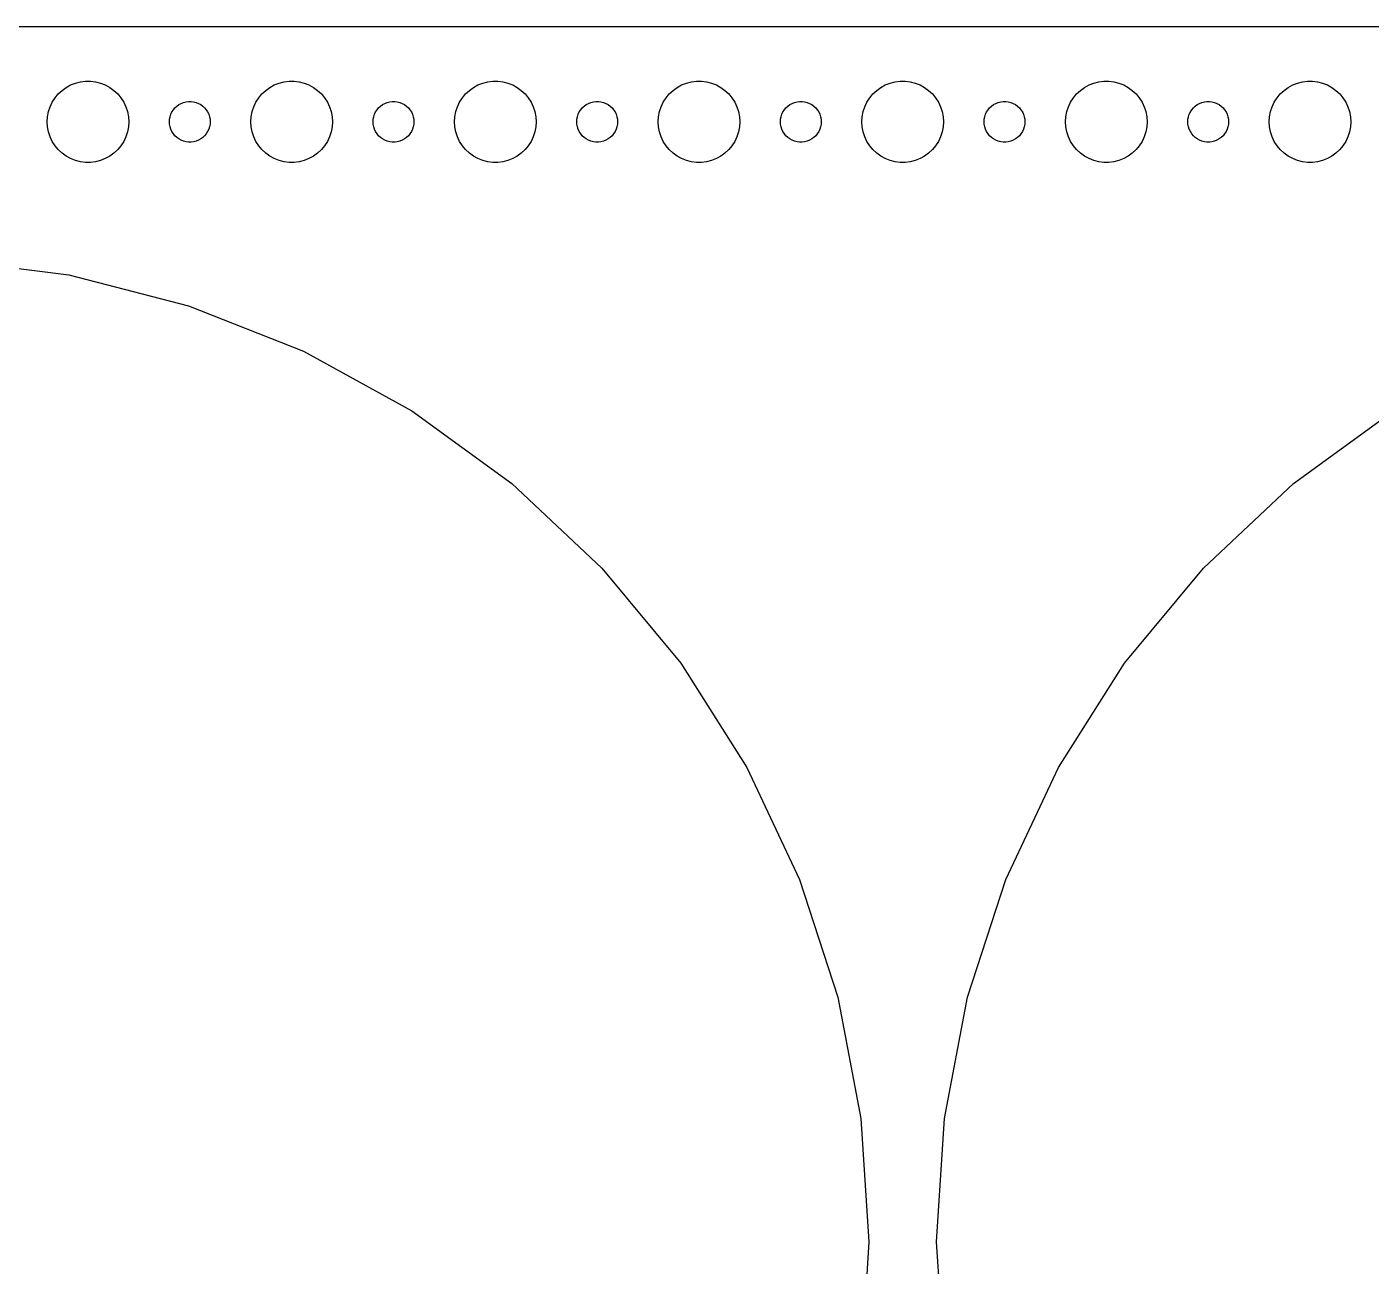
# Model space of a CAD drawing. Header units: metres. Extents: x -382 to 382, y -89 to 89.
# Drawn here: x -289.5 to -190.5, y -1.8 to 89.5 of the extents above; entities that cross this region are included whole.
import ezdxf

# ---------------------------------------------------------------- set-up
doc = ezdxf.new("R2010")
doc.units = ezdxf.units.M

msp = doc.modelspace()

# ---------------------------------------------------------------- linework, layer by layer
for p, q in [((377.314, 89.4901), (-377.314, 89.4901)), ((-286.607, 85.033), (-286.277, 85.2145)), ((-286.277, 85.2145), (-285.927, 85.3532)), ((-285.927, 85.3532), (-285.562, 85.4469)), ((-285.562, 85.4469), (-285.188, 85.4941)), ((-285.188, 85.4941), (-284.812, 85.4941)), ((-284.812, 85.4941), (-284.438, 85.4469)), ((-284.438, 85.4469), (-284.073, 85.3532)), ((-284.073, 85.3532), (-283.723, 85.2145)), ((-283.723, 85.2145), (-283.393, 85.033)), ((-271.607, 85.033), (-271.277, 85.2145)), ((-271.277, 85.2145), (-270.927, 85.3532)), ((-270.927, 85.3532), (-270.562, 85.4469)), ((-270.562, 85.4469), (-270.188, 85.4941)), ((-270.188, 85.4941), (-269.812, 85.4941)), ((-269.812, 85.4941), (-269.438, 85.4469)), ((-269.438, 85.4469), (-269.073, 85.3532)), ((-269.073, 85.3532), (-268.723, 85.2145)), ((-268.723, 85.2145), (-268.393, 85.033)), ((-256.607, 85.033), (-256.277, 85.2145)), ((-256.277, 85.2145), (-255.927, 85.3532)), ((-255.927, 85.3532), (-255.562, 85.4469)), ((-255.562, 85.4469), (-255.188, 85.4941)), ((-255.188, 85.4941), (-254.812, 85.4941)), ((-254.812, 85.4941), (-254.438, 85.4469)), ((-254.438, 85.4469), (-254.073, 85.3532)), ((-254.073, 85.3532), (-253.723, 85.2145)), ((-253.723, 85.2145), (-253.393, 85.033)), ((-241.607, 85.033), (-241.277, 85.2145)), ((-241.277, 85.2145), (-240.927, 85.3532)), ((-240.927, 85.3532), (-240.562, 85.4469)), ((-240.562, 85.4469), (-240.188, 85.4941)), ((-240.188, 85.4941), (-239.812, 85.4941)), ((-239.812, 85.4941), (-239.438, 85.4469)), ((-239.438, 85.4469), (-239.073, 85.3532)), ((-239.073, 85.3532), (-238.723, 85.2145)), ((-238.723, 85.2145), (-238.393, 85.033)), ((-226.607, 85.033), (-226.277, 85.2145)), ((-226.277, 85.2145), (-225.927, 85.3532)), ((-225.927, 85.3532), (-225.562, 85.4469)), ((-225.562, 85.4469), (-225.188, 85.4941)), ((-225.188, 85.4941), (-224.812, 85.4941)), ((-224.812, 85.4941), (-224.438, 85.4469)), ((-224.438, 85.4469), (-224.073, 85.3532)), ((-224.073, 85.3532), (-223.723, 85.2145)), ((-223.723, 85.2145), (-223.393, 85.033)), ((-211.607, 85.033), (-211.277, 85.2145)), ((-211.277, 85.2145), (-210.927, 85.3532)), ((-210.927, 85.3532), (-210.562, 85.4469)), ((-210.562, 85.4469), (-210.188, 85.4941)), ((-210.188, 85.4941), (-209.812, 85.4941)), ((-209.812, 85.4941), (-209.438, 85.4469)), ((-209.438, 85.4469), (-209.073, 85.3532)), ((-209.073, 85.3532), (-208.723, 85.2145)), ((-208.723, 85.2145), (-208.393, 85.033)), ((-196.607, 85.033), (-196.277, 85.2145)), ((-196.277, 85.2145), (-195.927, 85.3532)), ((-195.927, 85.3532), (-195.562, 85.4469)), ((-195.562, 85.4469), (-195.188, 85.4941)), ((-195.188, 85.4941), (-194.812, 85.4941)), ((-194.812, 85.4941), (-194.438, 85.4469)), ((-194.438, 85.4469), (-194.073, 85.3532)), ((-194.073, 85.3532), (-193.723, 85.2145)), ((-193.723, 85.2145), (-193.393, 85.033)), ((-287.629, 83.9453), (-287.427, 84.2634)), ((-287.427, 84.2634), (-287.187, 84.5536)), ((-287.187, 84.5536), (-286.912, 84.8115)), ((-286.912, 84.8115), (-286.607, 85.033)), ((-283.393, 85.033), (-283.088, 84.8115)), ((-283.088, 84.8115), (-282.813, 84.5536)), ((-282.813, 84.5536), (-282.573, 84.2634)), ((-282.573, 84.2634), (-282.371, 83.9453)), ((-272.629, 83.9453), (-272.427, 84.2634)), ((-272.427, 84.2634), (-272.187, 84.5536)), ((-272.187, 84.5536), (-271.912, 84.8115)), ((-271.912, 84.8115), (-271.607, 85.033)), ((-268.393, 85.033), (-268.088, 84.8115)), ((-268.088, 84.8115), (-267.813, 84.5536)), ((-267.813, 84.5536), (-267.573, 84.2634)), ((-267.573, 84.2634), (-267.371, 83.9453)), ((-257.629, 83.9453), (-257.427, 84.2634)), ((-257.427, 84.2634), (-257.187, 84.5536)), ((-257.187, 84.5536), (-256.912, 84.8115)), ((-256.912, 84.8115), (-256.607, 85.033)), ((-253.393, 85.033), (-253.088, 84.8115)), ((-253.088, 84.8115), (-252.813, 84.5536)), ((-252.813, 84.5536), (-252.573, 84.2634)), ((-252.573, 84.2634), (-252.371, 83.9453)), ((-242.629, 83.9453), (-242.427, 84.2634)), ((-242.427, 84.2634), (-242.187, 84.5536)), ((-242.187, 84.5536), (-241.912, 84.8115)), ((-241.912, 84.8115), (-241.607, 85.033)), ((-238.393, 85.033), (-238.088, 84.8115)), ((-238.088, 84.8115), (-237.813, 84.5536)), ((-237.813, 84.5536), (-237.573, 84.2634)), ((-237.573, 84.2634), (-237.371, 83.9453)), ((-227.629, 83.9453), (-227.427, 84.2634)), ((-227.427, 84.2634), (-227.187, 84.5536)), ((-227.187, 84.5536), (-226.912, 84.8115)), ((-226.912, 84.8115), (-226.607, 85.033)), ((-223.393, 85.033), (-223.088, 84.8115)), ((-223.088, 84.8115), (-222.813, 84.5536)), ((-222.813, 84.5536), (-222.573, 84.2634)), ((-222.573, 84.2634), (-222.371, 83.9453)), ((-212.629, 83.9453), (-212.427, 84.2634)), ((-212.427, 84.2634), (-212.187, 84.5536)), ((-212.187, 84.5536), (-211.912, 84.8115)), ((-211.912, 84.8115), (-211.607, 85.033)), ((-208.393, 85.033), (-208.088, 84.8115)), ((-208.088, 84.8115), (-207.813, 84.5536)), ((-207.813, 84.5536), (-207.573, 84.2634)), ((-207.573, 84.2634), (-207.371, 83.9453)), ((-197.629, 83.9453), (-197.427, 84.2634)), ((-197.427, 84.2634), (-197.187, 84.5536)), ((-197.187, 84.5536), (-196.912, 84.8115)), ((-196.912, 84.8115), (-196.607, 85.033)), ((-193.393, 85.033), (-193.088, 84.8115)), ((-193.088, 84.8115), (-192.813, 84.5536)), ((-192.813, 84.5536), (-192.573, 84.2634)), ((-192.573, 84.2634), (-192.371, 83.9453)), ((-287.976, 82.876), (-287.906, 83.2461)), ((-287.906, 83.2461), (-287.789, 83.6044)), ((-287.789, 83.6044), (-287.629, 83.9453)), ((-282.371, 83.9453), (-282.211, 83.6044)), ((-282.211, 83.6044), (-282.094, 83.2461)), ((-282.094, 83.2461), (-282.024, 82.876)), ((-278.895, 83.0522), (-278.814, 83.2226)), ((-278.814, 83.2226), (-278.714, 83.3817)), ((-278.714, 83.3817), (-278.593, 83.5268)), ((-278.593, 83.5268), (-278.456, 83.6558)), ((-278.456, 83.6558), (-278.304, 83.7665)), ((-278.304, 83.7665), (-278.139, 83.8572)), ((-278.139, 83.8572), (-277.964, 83.9266)), ((-277.964, 83.9266), (-277.781, 83.9734)), ((-277.781, 83.9734), (-277.594, 83.997)), ((-277.594, 83.997), (-277.406, 83.997)), ((-277.406, 83.997), (-277.219, 83.9734)), ((-277.219, 83.9734), (-277.036, 83.9266)), ((-277.036, 83.9266), (-276.861, 83.8572)), ((-276.861, 83.8572), (-276.696, 83.7665)), ((-276.696, 83.7665), (-276.544, 83.6558)), ((-276.544, 83.6558), (-276.407, 83.5268)), ((-276.407, 83.5268), (-276.286, 83.3817)), ((-276.286, 83.3817), (-276.186, 83.2226)), ((-276.186, 83.2226), (-276.105, 83.0522)), ((-272.976, 82.876), (-272.906, 83.2461)), ((-272.906, 83.2461), (-272.789, 83.6044)), ((-272.789, 83.6044), (-272.629, 83.9453)), ((-267.371, 83.9453), (-267.211, 83.6044)), ((-267.211, 83.6044), (-267.094, 83.2461)), ((-267.094, 83.2461), (-267.024, 82.876)), ((-263.895, 83.0522), (-263.814, 83.2226)), ((-263.814, 83.2226), (-263.714, 83.3817)), ((-263.714, 83.3817), (-263.593, 83.5268)), ((-263.593, 83.5268), (-263.456, 83.6558)), ((-263.456, 83.6558), (-263.304, 83.7665)), ((-263.304, 83.7665), (-263.139, 83.8572)), ((-263.139, 83.8572), (-262.964, 83.9266)), ((-262.964, 83.9266), (-262.781, 83.9734)), ((-262.781, 83.9734), (-262.594, 83.997)), ((-262.594, 83.997), (-262.406, 83.997)), ((-262.406, 83.997), (-262.219, 83.9734)), ((-262.219, 83.9734), (-262.036, 83.9266)), ((-262.036, 83.9266), (-261.861, 83.8572)), ((-261.861, 83.8572), (-261.696, 83.7665)), ((-261.696, 83.7665), (-261.544, 83.6558)), ((-261.544, 83.6558), (-261.407, 83.5268)), ((-261.407, 83.5268), (-261.286, 83.3817)), ((-261.286, 83.3817), (-261.186, 83.2226)), ((-261.186, 83.2226), (-261.105, 83.0522)), ((-257.976, 82.876), (-257.906, 83.2461)), ((-257.906, 83.2461), (-257.789, 83.6044)), ((-257.789, 83.6044), (-257.629, 83.9453)), ((-252.371, 83.9453), (-252.211, 83.6044)), ((-252.211, 83.6044), (-252.094, 83.2461)), ((-252.094, 83.2461), (-252.024, 82.876)), ((-248.895, 83.0522), (-248.814, 83.2226)), ((-248.814, 83.2226), (-248.714, 83.3817)), ((-248.714, 83.3817), (-248.593, 83.5268)), ((-248.593, 83.5268), (-248.456, 83.6558)), ((-248.456, 83.6558), (-248.304, 83.7665)), ((-248.304, 83.7665), (-248.139, 83.8572)), ((-248.139, 83.8572), (-247.964, 83.9266)), ((-247.964, 83.9266), (-247.781, 83.9734)), ((-247.781, 83.9734), (-247.594, 83.997)), ((-247.594, 83.997), (-247.406, 83.997)), ((-247.406, 83.997), (-247.219, 83.9734)), ((-247.219, 83.9734), (-247.036, 83.9266)), ((-247.036, 83.9266), (-246.861, 83.8572)), ((-246.861, 83.8572), (-246.696, 83.7665)), ((-246.696, 83.7665), (-246.544, 83.6558)), ((-246.544, 83.6558), (-246.407, 83.5268)), ((-246.407, 83.5268), (-246.286, 83.3817)), ((-246.286, 83.3817), (-246.186, 83.2226)), ((-246.186, 83.2226), (-246.105, 83.0522)), ((-242.976, 82.876), (-242.906, 83.2461)), ((-242.906, 83.2461), (-242.789, 83.6044)), ((-242.789, 83.6044), (-242.629, 83.9453)), ((-237.371, 83.9453), (-237.211, 83.6044)), ((-237.211, 83.6044), (-237.094, 83.2461)), ((-237.094, 83.2461), (-237.024, 82.876)), ((-233.895, 83.0522), (-233.814, 83.2226)), ((-233.814, 83.2226), (-233.714, 83.3817)), ((-233.714, 83.3817), (-233.593, 83.5268)), ((-233.593, 83.5268), (-233.456, 83.6558)), ((-233.456, 83.6558), (-233.304, 83.7665)), ((-233.304, 83.7665), (-233.139, 83.8572)), ((-233.139, 83.8572), (-232.964, 83.9266)), ((-232.964, 83.9266), (-232.781, 83.9734)), ((-232.781, 83.9734), (-232.594, 83.997)), ((-232.594, 83.997), (-232.406, 83.997)), ((-232.406, 83.997), (-232.219, 83.9734)), ((-232.219, 83.9734), (-232.036, 83.9266)), ((-232.036, 83.9266), (-231.861, 83.8572)), ((-231.861, 83.8572), (-231.696, 83.7665)), ((-231.696, 83.7665), (-231.544, 83.6558)), ((-231.544, 83.6558), (-231.407, 83.5268)), ((-231.407, 83.5268), (-231.286, 83.3817)), ((-231.286, 83.3817), (-231.186, 83.2226)), ((-231.186, 83.2226), (-231.105, 83.0522)), ((-227.976, 82.876), (-227.906, 83.2461)), ((-227.906, 83.2461), (-227.789, 83.6044)), ((-227.789, 83.6044), (-227.629, 83.9453)), ((-222.371, 83.9453), (-222.211, 83.6044)), ((-222.211, 83.6044), (-222.094, 83.2461)), ((-222.094, 83.2461), (-222.024, 82.876)), ((-218.895, 83.0522), (-218.814, 83.2226)), ((-218.814, 83.2226), (-218.714, 83.3817)), ((-218.714, 83.3817), (-218.593, 83.5268)), ((-218.593, 83.5268), (-218.456, 83.6558)), ((-218.456, 83.6558), (-218.304, 83.7665)), ((-218.304, 83.7665), (-218.139, 83.8572)), ((-218.139, 83.8572), (-217.964, 83.9266)), ((-217.964, 83.9266), (-217.781, 83.9734)), ((-217.781, 83.9734), (-217.594, 83.997)), ((-217.594, 83.997), (-217.406, 83.997)), ((-217.406, 83.997), (-217.219, 83.9734)), ((-217.219, 83.9734), (-217.036, 83.9266)), ((-217.036, 83.9266), (-216.861, 83.8572)), ((-216.861, 83.8572), (-216.696, 83.7665)), ((-216.696, 83.7665), (-216.544, 83.6558)), ((-216.544, 83.6558), (-216.407, 83.5268)), ((-216.407, 83.5268), (-216.286, 83.3817)), ((-216.286, 83.3817), (-216.186, 83.2226)), ((-216.186, 83.2226), (-216.105, 83.0522)), ((-212.976, 82.876), (-212.906, 83.2461)), ((-212.906, 83.2461), (-212.789, 83.6044)), ((-212.789, 83.6044), (-212.629, 83.9453)), ((-207.371, 83.9453), (-207.211, 83.6044)), ((-207.211, 83.6044), (-207.094, 83.2461)), ((-207.094, 83.2461), (-207.024, 82.876)), ((-203.895, 83.0522), (-203.814, 83.2226)), ((-203.814, 83.2226), (-203.714, 83.3817)), ((-203.714, 83.3817), (-203.593, 83.5268)), ((-203.593, 83.5268), (-203.456, 83.6558)), ((-203.456, 83.6558), (-203.304, 83.7665)), ((-203.304, 83.7665), (-203.139, 83.8572)), ((-203.139, 83.8572), (-202.964, 83.9266)), ((-202.964, 83.9266), (-202.781, 83.9734)), ((-202.781, 83.9734), (-202.594, 83.997)), ((-202.594, 83.997), (-202.406, 83.997)), ((-202.406, 83.997), (-202.219, 83.9734)), ((-202.219, 83.9734), (-202.036, 83.9266)), ((-202.036, 83.9266), (-201.861, 83.8572)), ((-201.861, 83.8572), (-201.696, 83.7665)), ((-201.696, 83.7665), (-201.544, 83.6558)), ((-201.544, 83.6558), (-201.407, 83.5268)), ((-201.407, 83.5268), (-201.286, 83.3817)), ((-201.286, 83.3817), (-201.186, 83.2226)), ((-201.186, 83.2226), (-201.105, 83.0522)), ((-197.976, 82.876), (-197.906, 83.2461)), ((-197.906, 83.2461), (-197.789, 83.6044)), ((-197.789, 83.6044), (-197.629, 83.9453)), ((-192.371, 83.9453), (-192.211, 83.6044)), ((-192.211, 83.6044), (-192.094, 83.2461)), ((-192.094, 83.2461), (-192.024, 82.876)), ((-288, 82.5), (-287.976, 82.876)), ((-287.976, 82.124), (-288, 82.5)), ((-282.024, 82.876), (-282, 82.5)), ((-282, 82.5), (-282.024, 82.124)), ((-279, 82.5), (-278.988, 82.688)), ((-278.988, 82.312), (-279, 82.5)), ((-278.988, 82.688), (-278.953, 82.873)), ((-278.953, 82.127), (-278.988, 82.312)), ((-278.953, 82.873), (-278.895, 83.0522)), ((-276.105, 83.0522), (-276.047, 82.873)), ((-276.047, 82.873), (-276.012, 82.688)), ((-276.012, 82.312), (-276.047, 82.127)), ((-276.012, 82.688), (-276, 82.5)), ((-276, 82.5), (-276.012, 82.312)), ((-273, 82.5), (-272.976, 82.876)), ((-272.976, 82.124), (-273, 82.5)), ((-267.024, 82.876), (-267, 82.5)), ((-267, 82.5), (-267.024, 82.124)), ((-264, 82.5), (-263.988, 82.688)), ((-263.988, 82.312), (-264, 82.5)), ((-263.988, 82.688), (-263.953, 82.873)), ((-263.953, 82.127), (-263.988, 82.312)), ((-263.953, 82.873), (-263.895, 83.0522)), ((-261.105, 83.0522), (-261.047, 82.873)), ((-261.047, 82.873), (-261.012, 82.688)), ((-261.012, 82.312), (-261.047, 82.127)), ((-261.012, 82.688), (-261, 82.5)), ((-261, 82.5), (-261.012, 82.312)), ((-258, 82.5), (-257.976, 82.876)), ((-257.976, 82.124), (-258, 82.5)), ((-252.024, 82.876), (-252, 82.5)), ((-252, 82.5), (-252.024, 82.124)), ((-249, 82.5), (-248.988, 82.688)), ((-248.988, 82.312), (-249, 82.5)), ((-248.988, 82.688), (-248.953, 82.873)), ((-248.953, 82.127), (-248.988, 82.312)), ((-248.953, 82.873), (-248.895, 83.0522)), ((-246.105, 83.0522), (-246.047, 82.873)), ((-246.047, 82.873), (-246.012, 82.688)), ((-246.012, 82.312), (-246.047, 82.127)), ((-246.012, 82.688), (-246, 82.5)), ((-246, 82.5), (-246.012, 82.312)), ((-243, 82.5), (-242.976, 82.876)), ((-242.976, 82.124), (-243, 82.5)), ((-237.024, 82.876), (-237, 82.5)), ((-237, 82.5), (-237.024, 82.124)), ((-234, 82.5), (-233.988, 82.688)), ((-233.988, 82.312), (-234, 82.5)), ((-233.988, 82.688), (-233.953, 82.873)), ((-233.953, 82.127), (-233.988, 82.312)), ((-233.953, 82.873), (-233.895, 83.0522)), ((-231.105, 83.0522), (-231.047, 82.873)), ((-231.047, 82.873), (-231.012, 82.688)), ((-231.012, 82.312), (-231.047, 82.127)), ((-231.012, 82.688), (-231, 82.5)), ((-231, 82.5), (-231.012, 82.312)), ((-228, 82.5), (-227.976, 82.876)), ((-227.976, 82.124), (-228, 82.5)), ((-222.024, 82.876), (-222, 82.5)), ((-222, 82.5), (-222.024, 82.124)), ((-219, 82.5), (-218.988, 82.688)), ((-218.988, 82.312), (-219, 82.5)), ((-218.988, 82.688), (-218.953, 82.873)), ((-218.953, 82.127), (-218.988, 82.312)), ((-218.953, 82.873), (-218.895, 83.0522)), ((-216.105, 83.0522), (-216.047, 82.873)), ((-216.047, 82.873), (-216.012, 82.688)), ((-216.012, 82.312), (-216.047, 82.127)), ((-216.012, 82.688), (-216, 82.5)), ((-216, 82.5), (-216.012, 82.312)), ((-213, 82.5), (-212.976, 82.876)), ((-212.976, 82.124), (-213, 82.5)), ((-207.024, 82.876), (-207, 82.5)), ((-207, 82.5), (-207.024, 82.124)), ((-204, 82.5), (-203.988, 82.688)), ((-203.988, 82.312), (-204, 82.5)), ((-203.988, 82.688), (-203.953, 82.873)), ((-203.953, 82.127), (-203.988, 82.312)), ((-203.953, 82.873), (-203.895, 83.0522)), ((-201.105, 83.0522), (-201.047, 82.873)), ((-201.047, 82.873), (-201.012, 82.688)), ((-201.012, 82.312), (-201.047, 82.127)), ((-201.012, 82.688), (-201, 82.5)), ((-201, 82.5), (-201.012, 82.312)), ((-198, 82.5), (-197.976, 82.876)), ((-197.976, 82.124), (-198, 82.5)), ((-192.024, 82.876), (-192, 82.5)), ((-192, 82.5), (-192.024, 82.124)), ((-287.906, 81.7539), (-287.976, 82.124)), ((-287.789, 81.3956), (-287.906, 81.7539)), ((-287.629, 81.0547), (-287.789, 81.3956)), ((-282.211, 81.3956), (-282.371, 81.0547)), ((-282.094, 81.7539), (-282.211, 81.3956)), ((-282.024, 82.124), (-282.094, 81.7539)), ((-278.895, 81.9478), (-278.953, 82.127)), ((-278.814, 81.7774), (-278.895, 81.9478)), ((-278.714, 81.6183), (-278.814, 81.7774)), ((-278.593, 81.4732), (-278.714, 81.6183)), ((-278.456, 81.3442), (-278.593, 81.4732)), ((-278.304, 81.2335), (-278.456, 81.3442)), ((-278.139, 81.1428), (-278.304, 81.2335)), ((-276.696, 81.2335), (-276.861, 81.1428)), ((-276.544, 81.3442), (-276.696, 81.2335)), ((-276.407, 81.4732), (-276.544, 81.3442)), ((-276.286, 81.6183), (-276.407, 81.4732)), ((-276.186, 81.7774), (-276.286, 81.6183)), ((-276.105, 81.9478), (-276.186, 81.7774)), ((-276.047, 82.127), (-276.105, 81.9478)), ((-272.906, 81.7539), (-272.976, 82.124)), ((-272.789, 81.3956), (-272.906, 81.7539)), ((-272.629, 81.0547), (-272.789, 81.3956)), ((-267.211, 81.3956), (-267.371, 81.0547)), ((-267.094, 81.7539), (-267.211, 81.3956)), ((-267.024, 82.124), (-267.094, 81.7539)), ((-263.895, 81.9478), (-263.953, 82.127)), ((-263.814, 81.7774), (-263.895, 81.9478)), ((-263.714, 81.6183), (-263.814, 81.7774)), ((-263.593, 81.4732), (-263.714, 81.6183)), ((-263.456, 81.3442), (-263.593, 81.4732)), ((-263.304, 81.2335), (-263.456, 81.3442)), ((-263.139, 81.1428), (-263.304, 81.2335)), ((-261.696, 81.2335), (-261.861, 81.1428)), ((-261.544, 81.3442), (-261.696, 81.2335)), ((-261.407, 81.4732), (-261.544, 81.3442)), ((-261.286, 81.6183), (-261.407, 81.4732)), ((-261.186, 81.7774), (-261.286, 81.6183)), ((-261.105, 81.9478), (-261.186, 81.7774)), ((-261.047, 82.127), (-261.105, 81.9478)), ((-257.906, 81.7539), (-257.976, 82.124)), ((-257.789, 81.3956), (-257.906, 81.7539)), ((-257.629, 81.0547), (-257.789, 81.3956)), ((-252.211, 81.3956), (-252.371, 81.0547)), ((-252.094, 81.7539), (-252.211, 81.3956)), ((-252.024, 82.124), (-252.094, 81.7539)), ((-248.895, 81.9478), (-248.953, 82.127)), ((-248.814, 81.7774), (-248.895, 81.9478)), ((-248.714, 81.6183), (-248.814, 81.7774)), ((-248.593, 81.4732), (-248.714, 81.6183)), ((-248.456, 81.3442), (-248.593, 81.4732)), ((-248.304, 81.2335), (-248.456, 81.3442)), ((-248.139, 81.1428), (-248.304, 81.2335)), ((-246.696, 81.2335), (-246.861, 81.1428)), ((-246.544, 81.3442), (-246.696, 81.2335)), ((-246.407, 81.4732), (-246.544, 81.3442)), ((-246.286, 81.6183), (-246.407, 81.4732)), ((-246.186, 81.7774), (-246.286, 81.6183)), ((-246.105, 81.9478), (-246.186, 81.7774)), ((-246.047, 82.127), (-246.105, 81.9478)), ((-242.906, 81.7539), (-242.976, 82.124)), ((-242.789, 81.3956), (-242.906, 81.7539)), ((-242.629, 81.0547), (-242.789, 81.3956)), ((-237.211, 81.3956), (-237.371, 81.0547)), ((-237.094, 81.7539), (-237.211, 81.3956)), ((-237.024, 82.124), (-237.094, 81.7539)), ((-233.895, 81.9478), (-233.953, 82.127)), ((-233.814, 81.7774), (-233.895, 81.9478)), ((-233.714, 81.6183), (-233.814, 81.7774)), ((-233.593, 81.4732), (-233.714, 81.6183)), ((-233.456, 81.3442), (-233.593, 81.4732)), ((-233.304, 81.2335), (-233.456, 81.3442)), ((-233.139, 81.1428), (-233.304, 81.2335)), ((-231.696, 81.2335), (-231.861, 81.1428)), ((-231.544, 81.3442), (-231.696, 81.2335)), ((-231.407, 81.4732), (-231.544, 81.3442)), ((-231.286, 81.6183), (-231.407, 81.4732)), ((-231.186, 81.7774), (-231.286, 81.6183)), ((-231.105, 81.9478), (-231.186, 81.7774)), ((-231.047, 82.127), (-231.105, 81.9478)), ((-227.906, 81.7539), (-227.976, 82.124)), ((-227.789, 81.3956), (-227.906, 81.7539)), ((-227.629, 81.0547), (-227.789, 81.3956)), ((-222.211, 81.3956), (-222.371, 81.0547)), ((-222.094, 81.7539), (-222.211, 81.3956)), ((-222.024, 82.124), (-222.094, 81.7539)), ((-218.895, 81.9478), (-218.953, 82.127)), ((-218.814, 81.7774), (-218.895, 81.9478)), ((-218.714, 81.6183), (-218.814, 81.7774)), ((-218.593, 81.4732), (-218.714, 81.6183)), ((-218.456, 81.3442), (-218.593, 81.4732)), ((-218.304, 81.2335), (-218.456, 81.3442)), ((-218.139, 81.1428), (-218.304, 81.2335)), ((-216.696, 81.2335), (-216.861, 81.1428)), ((-216.544, 81.3442), (-216.696, 81.2335)), ((-216.407, 81.4732), (-216.544, 81.3442)), ((-216.286, 81.6183), (-216.407, 81.4732)), ((-216.186, 81.7774), (-216.286, 81.6183)), ((-216.105, 81.9478), (-216.186, 81.7774)), ((-216.047, 82.127), (-216.105, 81.9478)), ((-212.906, 81.7539), (-212.976, 82.124)), ((-212.789, 81.3956), (-212.906, 81.7539)), ((-212.629, 81.0547), (-212.789, 81.3956)), ((-207.211, 81.3956), (-207.371, 81.0547)), ((-207.094, 81.7539), (-207.211, 81.3956)), ((-207.024, 82.124), (-207.094, 81.7539)), ((-203.895, 81.9478), (-203.953, 82.127)), ((-203.814, 81.7774), (-203.895, 81.9478)), ((-203.714, 81.6183), (-203.814, 81.7774)), ((-203.593, 81.4732), (-203.714, 81.6183)), ((-203.456, 81.3442), (-203.593, 81.4732)), ((-203.304, 81.2335), (-203.456, 81.3442)), ((-203.139, 81.1428), (-203.304, 81.2335)), ((-201.696, 81.2335), (-201.861, 81.1428)), ((-201.544, 81.3442), (-201.696, 81.2335)), ((-201.407, 81.4732), (-201.544, 81.3442)), ((-201.286, 81.6183), (-201.407, 81.4732)), ((-201.186, 81.7774), (-201.286, 81.6183)), ((-201.105, 81.9478), (-201.186, 81.7774)), ((-201.047, 82.127), (-201.105, 81.9478)), ((-197.906, 81.7539), (-197.976, 82.124)), ((-197.789, 81.3956), (-197.906, 81.7539)), ((-197.629, 81.0547), (-197.789, 81.3956)), ((-192.211, 81.3956), (-192.371, 81.0547)), ((-192.094, 81.7539), (-192.211, 81.3956)), ((-192.024, 82.124), (-192.094, 81.7539)), ((-287.427, 80.7366), (-287.629, 81.0547)), ((-287.187, 80.4464), (-287.427, 80.7366)), ((-286.912, 80.1885), (-287.187, 80.4464)), ((-282.813, 80.4464), (-283.088, 80.1885)), ((-282.573, 80.7366), (-282.813, 80.4464)), ((-282.371, 81.0547), (-282.573, 80.7366)), ((-277.964, 81.0734), (-278.139, 81.1428)), ((-277.781, 81.0266), (-277.964, 81.0734)), ((-277.594, 81.003), (-277.781, 81.0266)), ((-277.406, 81.003), (-277.594, 81.003)), ((-277.219, 81.0266), (-277.406, 81.003)), ((-277.036, 81.0734), (-277.219, 81.0266)), ((-276.861, 81.1428), (-277.036, 81.0734)), ((-272.427, 80.7366), (-272.629, 81.0547)), ((-272.187, 80.4464), (-272.427, 80.7366)), ((-271.912, 80.1885), (-272.187, 80.4464)), ((-267.813, 80.4464), (-268.088, 80.1885)), ((-267.573, 80.7366), (-267.813, 80.4464)), ((-267.371, 81.0547), (-267.573, 80.7366)), ((-262.964, 81.0734), (-263.139, 81.1428)), ((-262.781, 81.0266), (-262.964, 81.0734)), ((-262.594, 81.003), (-262.781, 81.0266)), ((-262.406, 81.003), (-262.594, 81.003)), ((-262.219, 81.0266), (-262.406, 81.003)), ((-262.036, 81.0734), (-262.219, 81.0266)), ((-261.861, 81.1428), (-262.036, 81.0734)), ((-257.427, 80.7366), (-257.629, 81.0547)), ((-257.187, 80.4464), (-257.427, 80.7366)), ((-256.912, 80.1885), (-257.187, 80.4464)), ((-252.813, 80.4464), (-253.088, 80.1885)), ((-252.573, 80.7366), (-252.813, 80.4464)), ((-252.371, 81.0547), (-252.573, 80.7366)), ((-247.964, 81.0734), (-248.139, 81.1428)), ((-247.781, 81.0266), (-247.964, 81.0734)), ((-247.594, 81.003), (-247.781, 81.0266)), ((-247.406, 81.003), (-247.594, 81.003)), ((-247.219, 81.0266), (-247.406, 81.003)), ((-247.036, 81.0734), (-247.219, 81.0266)), ((-246.861, 81.1428), (-247.036, 81.0734)), ((-242.427, 80.7366), (-242.629, 81.0547)), ((-242.187, 80.4464), (-242.427, 80.7366)), ((-241.912, 80.1885), (-242.187, 80.4464)), ((-237.813, 80.4464), (-238.088, 80.1885)), ((-237.573, 80.7366), (-237.813, 80.4464)), ((-237.371, 81.0547), (-237.573, 80.7366)), ((-232.964, 81.0734), (-233.139, 81.1428)), ((-232.781, 81.0266), (-232.964, 81.0734)), ((-232.594, 81.003), (-232.781, 81.0266)), ((-232.406, 81.003), (-232.594, 81.003)), ((-232.219, 81.0266), (-232.406, 81.003)), ((-232.036, 81.0734), (-232.219, 81.0266)), ((-231.861, 81.1428), (-232.036, 81.0734)), ((-227.427, 80.7366), (-227.629, 81.0547)), ((-227.187, 80.4464), (-227.427, 80.7366)), ((-226.912, 80.1885), (-227.187, 80.4464)), ((-222.813, 80.4464), (-223.088, 80.1885)), ((-222.573, 80.7366), (-222.813, 80.4464)), ((-222.371, 81.0547), (-222.573, 80.7366)), ((-217.964, 81.0734), (-218.139, 81.1428)), ((-217.781, 81.0266), (-217.964, 81.0734)), ((-217.594, 81.003), (-217.781, 81.0266)), ((-217.406, 81.003), (-217.594, 81.003)), ((-217.219, 81.0266), (-217.406, 81.003)), ((-217.036, 81.0734), (-217.219, 81.0266)), ((-216.861, 81.1428), (-217.036, 81.0734)), ((-212.427, 80.7366), (-212.629, 81.0547)), ((-212.187, 80.4464), (-212.427, 80.7366)), ((-211.912, 80.1885), (-212.187, 80.4464)), ((-207.813, 80.4464), (-208.088, 80.1885)), ((-207.573, 80.7366), (-207.813, 80.4464)), ((-207.371, 81.0547), (-207.573, 80.7366)), ((-202.964, 81.0734), (-203.139, 81.1428)), ((-202.781, 81.0266), (-202.964, 81.0734)), ((-202.594, 81.003), (-202.781, 81.0266)), ((-202.406, 81.003), (-202.594, 81.003)), ((-202.219, 81.0266), (-202.406, 81.003)), ((-202.036, 81.0734), (-202.219, 81.0266)), ((-201.861, 81.1428), (-202.036, 81.0734)), ((-197.427, 80.7366), (-197.629, 81.0547)), ((-197.187, 80.4464), (-197.427, 80.7366)), ((-196.912, 80.1885), (-197.187, 80.4464)), ((-192.813, 80.4464), (-193.088, 80.1885)), ((-192.573, 80.7366), (-192.813, 80.4464)), ((-192.371, 81.0547), (-192.573, 80.7366)), ((-286.607, 79.967), (-286.912, 80.1885)), ((-286.277, 79.7855), (-286.607, 79.967)), ((-285.927, 79.6468), (-286.277, 79.7855)), ((-285.562, 79.5531), (-285.927, 79.6468)), ((-285.188, 79.5059), (-285.562, 79.5531)), ((-284.812, 79.5059), (-285.188, 79.5059)), ((-284.438, 79.5531), (-284.812, 79.5059)), ((-284.073, 79.6468), (-284.438, 79.5531)), ((-283.723, 79.7855), (-284.073, 79.6468)), ((-283.393, 79.967), (-283.723, 79.7855)), ((-283.088, 80.1885), (-283.393, 79.967)), ((-271.607, 79.967), (-271.912, 80.1885)), ((-271.277, 79.7855), (-271.607, 79.967)), ((-270.927, 79.6468), (-271.277, 79.7855)), ((-270.562, 79.5531), (-270.927, 79.6468)), ((-270.188, 79.5059), (-270.562, 79.5531)), ((-269.812, 79.5059), (-270.188, 79.5059)), ((-269.438, 79.5531), (-269.812, 79.5059)), ((-269.073, 79.6468), (-269.438, 79.5531)), ((-268.723, 79.7855), (-269.073, 79.6468)), ((-268.393, 79.967), (-268.723, 79.7855)), ((-268.088, 80.1885), (-268.393, 79.967)), ((-256.607, 79.967), (-256.912, 80.1885)), ((-256.277, 79.7855), (-256.607, 79.967)), ((-255.927, 79.6468), (-256.277, 79.7855)), ((-255.562, 79.5531), (-255.927, 79.6468)), ((-255.188, 79.5059), (-255.562, 79.5531)), ((-254.812, 79.5059), (-255.188, 79.5059)), ((-254.438, 79.5531), (-254.812, 79.5059)), ((-254.073, 79.6468), (-254.438, 79.5531)), ((-253.723, 79.7855), (-254.073, 79.6468)), ((-253.393, 79.967), (-253.723, 79.7855)), ((-253.088, 80.1885), (-253.393, 79.967)), ((-241.607, 79.967), (-241.912, 80.1885)), ((-241.277, 79.7855), (-241.607, 79.967)), ((-240.927, 79.6468), (-241.277, 79.7855)), ((-240.562, 79.5531), (-240.927, 79.6468)), ((-240.188, 79.5059), (-240.562, 79.5531)), ((-239.812, 79.5059), (-240.188, 79.5059)), ((-239.438, 79.5531), (-239.812, 79.5059)), ((-239.073, 79.6468), (-239.438, 79.5531)), ((-238.723, 79.7855), (-239.073, 79.6468)), ((-238.393, 79.967), (-238.723, 79.7855)), ((-238.088, 80.1885), (-238.393, 79.967)), ((-226.607, 79.967), (-226.912, 80.1885)), ((-226.277, 79.7855), (-226.607, 79.967)), ((-225.927, 79.6468), (-226.277, 79.7855)), ((-225.562, 79.5531), (-225.927, 79.6468)), ((-225.188, 79.5059), (-225.562, 79.5531)), ((-224.812, 79.5059), (-225.188, 79.5059)), ((-224.438, 79.5531), (-224.812, 79.5059)), ((-224.073, 79.6468), (-224.438, 79.5531)), ((-223.723, 79.7855), (-224.073, 79.6468)), ((-223.393, 79.967), (-223.723, 79.7855)), ((-223.088, 80.1885), (-223.393, 79.967)), ((-211.607, 79.967), (-211.912, 80.1885)), ((-211.277, 79.7855), (-211.607, 79.967)), ((-210.927, 79.6468), (-211.277, 79.7855)), ((-210.562, 79.5531), (-210.927, 79.6468)), ((-210.188, 79.5059), (-210.562, 79.5531)), ((-209.812, 79.5059), (-210.188, 79.5059)), ((-209.438, 79.5531), (-209.812, 79.5059)), ((-209.073, 79.6468), (-209.438, 79.5531)), ((-208.723, 79.7855), (-209.073, 79.6468)), ((-208.393, 79.967), (-208.723, 79.7855)), ((-208.088, 80.1885), (-208.393, 79.967)), ((-196.607, 79.967), (-196.912, 80.1885)), ((-196.277, 79.7855), (-196.607, 79.967)), ((-195.927, 79.6468), (-196.277, 79.7855)), ((-195.562, 79.5531), (-195.927, 79.6468)), ((-195.188, 79.5059), (-195.562, 79.5531)), ((-194.812, 79.5059), (-195.188, 79.5059)), ((-194.438, 79.5531), (-194.812, 79.5059)), ((-194.073, 79.6468), (-194.438, 79.5531)), ((-193.723, 79.7855), (-194.073, 79.6468)), ((-193.393, 79.967), (-193.723, 79.7855)), ((-193.088, 80.1885), (-193.393, 79.967)), ((-295.448, 72.3569), (-286.415, 71.2158)), ((-286.415, 71.2158), (-277.596, 68.9516)), ((-277.596, 68.9516), (-269.131, 65.6)), ((-269.131, 65.6), (-261.153, 61.2138)), ((-261.153, 61.2138), (-253.787, 55.8622)), ((-196.213, 55.8622), (-188.847, 61.2138)), ((-253.787, 55.8622), (-247.15, 49.6297)), ((-202.85, 49.6297), (-196.213, 55.8622)), ((-247.15, 49.6297), (-241.346, 42.6144)), ((-208.654, 42.6144), (-202.85, 49.6297)), ((-241.346, 42.6144), (-236.468, 34.9271)), ((-213.532, 34.9271), (-208.654, 42.6144)), ((-236.468, 34.9271), (-232.591, 26.689)), ((-217.409, 26.689), (-213.532, 34.9271)), ((-232.591, 26.689), (-229.778, 18.03)), ((-220.222, 18.03), (-217.409, 26.689)), ((-229.778, 18.03), (-228.072, 9.0867)), ((-221.928, 9.0867), (-220.222, 18.03)), ((-228.072, 9.0867), (-227.5, 0)), ((-222.5, 0), (-221.928, 9.0867)), ((-227.5, 0), (-228.072, -9.0867)), ((-221.928, -9.0867), (-222.5, 0))]:
    msp.add_line(p, q)

doc.saveas('drawing.dxf')
